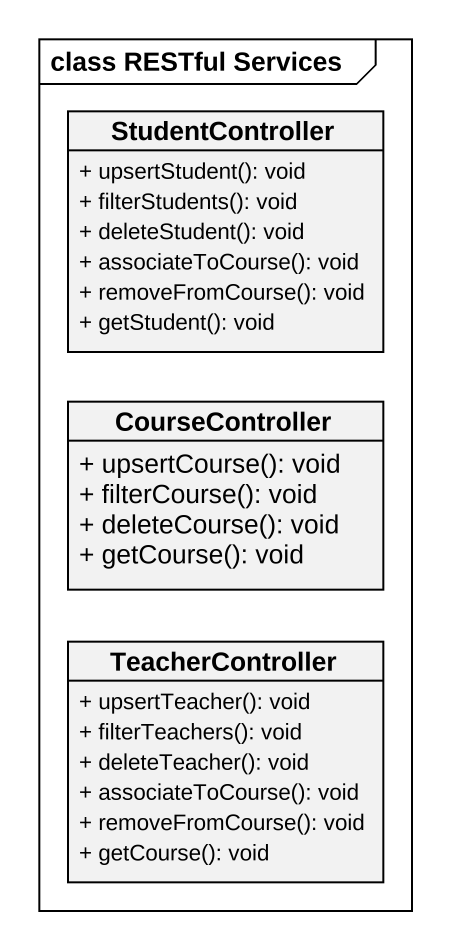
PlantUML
@startuml
mainframe class RESTful Services
hide circle
hide empty members
skinparam classAttributeIconSize 0
class StudentController {
  + upsertStudent(): void
  + filterStudents(): void
  + deleteStudent(): void
  + associateToCourse(): void
  + removeFromCourse(): void
  + getStudent(): void
}
class CourseController {
  + upsertCourse(): void
  + filterCourse(): void
  + deleteCourse(): void
  + getCourse(): void
}
class TeacherController {
  + upsertTeacher(): void
  + filterTeachers(): void
  + deleteTeacher(): void
  + associateToCourse(): void
  + removeFromCourse(): void
  + getCourse(): void
}
@enduml
